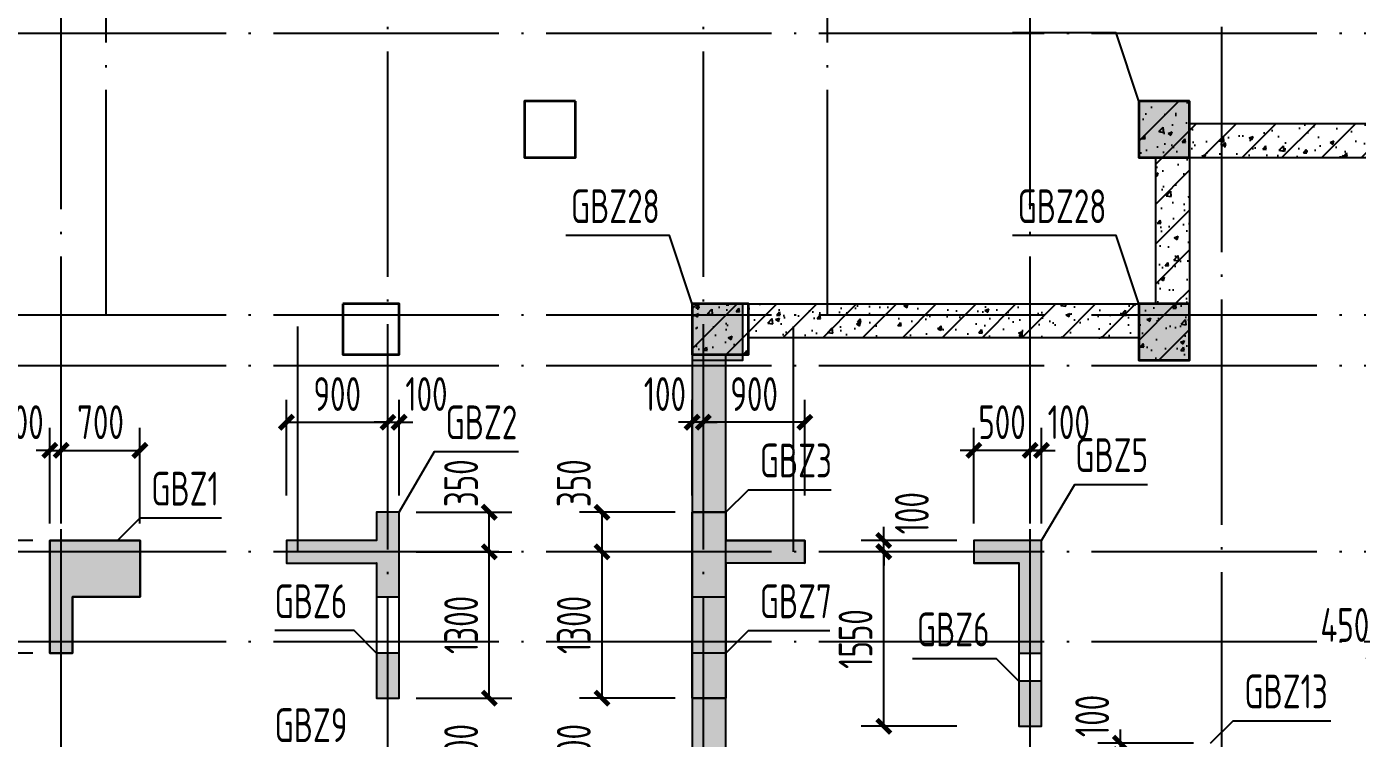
# Model space of a CAD drawing. Extents: x -1712635 to -854203, y -534641 to -21985.
# Drawn here: x -1350826 to -1339017, y -73545 to -67226 of the extents above; entities that cross this region are included whole.
import ezdxf
from ezdxf.enums import TextEntityAlignment as Align

# ---------------------------------------------------------------- set-up
doc = ezdxf.new("R2010")
doc.units = 0
doc.header["$LTSCALE"] = 1000
doc.linetypes.add('DOTE', pattern=[2.42, 2, -0.2, 0.02, -0.2])
doc.layers.get('0').update_dxf_attribs({"linetype": 'CONTINUOUS'})
doc.layers.get('Defpoints').update_dxf_attribs({"linetype": 'CONTINUOUS'})
for name, color, linetype in [('A-DOTE', 10, 'DOTE'), ('COLU_DE_TEXT', 7, 'CONTINUOUS'), ('LABEL', 1, 'CONTINUOUS'), ('S-Q墙填充', 252, 'CONTINUOUS'), ('S-Q墙实线', 6, 'CONTINUOUS'), ('S-Q墙标注', 3, 'CONTINUOUS'), ('S-X详图填充', 252, 'CONTINUOUS'), ('S-X详图实线', 4, 'CONTINUOUS'), ('S-Z柱实线', 6, 'CONTINUOUS')]:
    doc.layers.add(name, color=color, linetype=linetype)
doc.styles.add('TSSD_REIN', font='tssdeng.shx', dxfattribs={"width": 0.7, "height": 300, "bigfont": 'tssdchn.shx'})
doc.styles.add('结构文字', font='zstxt.shx', dxfattribs={"width": 0.7, "bigfont": 'zshz.shx'})
doc.dimstyles.new('STRUCK', dxfattribs={"dimtxt": 400, "dimasz": 121, "dimexe": 200, "dimexo": 150, "dimgap": 115, "dimtad": 1, "dimdec": 0, "dimdsep": 46, "dimtxsty": '结构文字', "dimblk": 'ARCHTICK', "dimcen": 400, "dimclrd": 3, "dimclre": 3, "dimclrt": 7, "dimadec": 0, "dimazin": 0, "dimtfac": 1, "dimtdec": 0, "dimtix": 1, "dimtmove": 2, "dimatfit": 3, "dimldrblk": '_DIMX', "dimfxl": 0, "dimtolj": 1, "dimtzin": 0, "dimarcsym": 0})
pattern_1 = [(50, (-14650.7, 18149.76), (358.63, -31.376), [37.5, -412.5]), (355, (-14650.7, 18149.76), (-69.3757, 376.096), [30, -330]), (100.4514, (-14620.8, 18147.15), (289.2547, 344.7198), [31.87, -350.571]), (46.1842, (-14650.7, 18249.76), (533.6205, -82.7595), [56.25, -618.75]), (96.6356, (-14606.23, 18242.87), (467.331, 487.059), [47.805, -525.8565]), (351.1842, (-14650.7, 18249.76), (467.331, 487.059), [45, -495]), (21, (-14600.7, 18224.76), (298.4535, -201.3094), [37.5, -412.5]), (326, (-14600.7, 18224.76), (121.6577, 362.575), [30, -330]), (71.4514, (-14575.83, 18208), (420.1113, 161.2652), [31.87, -350.571]), (37.5, (-14650.7, 18149.76), (6.07993, 166.4469), [0, -326, 0, -335, 0, -331.25]), (7.5, (-14650.7, 18149.76), (131.5348, 197.2059), [0, -191, 0, -318.5, 0, -126.25]), (327.5, (-14762.2, 18149.76), (266.9112, -11.27744), [0, -125, 0, -390, 0, -517.5]), (317.5, (-14812.2, 18149.76), (291.593, 50.0525), [0, -162.5, 0, -259, 0, -367.5]), (45, (-14650.7, 18149.76), (-176.7767, 176.7767), [])]

# ---------------------------------------------------------------- blocks, each defined once
blk = doc.blocks.new('20210825.16054437')
at = {"layer": 'S-Q墙填充'}
h = blk.add_hatch(dxfattribs=at)
h.set_pattern_fill('ARMORED', color=252, scale=50, style=0)
h.set_pattern_definition(pattern_1)
h.paths.add_polyline_path([(4563, 13400), (4113, 13400), (4113, 12900), (4563, 12900)])
h = blk.add_hatch(dxfattribs=at)
h.set_pattern_fill('ARMORED', color=252, scale=50, style=0)
h.set_pattern_definition(pattern_1)
h.paths.add_polyline_path([(4563, 12900), (9563, 12900), (9563, 13200), (4563, 13200)])
h = blk.add_hatch(dxfattribs=at)
h.set_pattern_fill('ARMORED', color=252, scale=50, style=0)
h.set_pattern_definition(pattern_1)
h.paths.add_polyline_path([(4263, 11600), (4263, 12900), (4563, 12900), (4563, 11600)])
h = blk.add_hatch(dxfattribs=at)
h.set_pattern_fill('ARMORED', color=252, scale=50, style=0)
h.set_pattern_definition(pattern_1)
h.paths.add_polyline_path([(150, 11600), (150, 11150), (650, 11150), (650, 11600)])
h = blk.add_hatch(dxfattribs=at)
h.set_pattern_fill('ARMORED', color=252, scale=50, style=0)
h.set_pattern_definition(pattern_1)
h.paths.add_polyline_path([(650, 11600), (4113, 11600), (4113, 11300), (650, 11300)])
h = blk.add_hatch(dxfattribs=at)
h.set_pattern_fill('ARMORED', color=252, scale=50, style=0)
h.set_pattern_definition(pattern_1)
h.paths.add_polyline_path([(4563, 11600), (4113, 11600), (4113, 11100), (4563, 11100)])
h = blk.add_hatch(dxfattribs=at)
h.set_pattern_fill('ARMORED', color=252, scale=50, style=0)
h.set_pattern_definition(pattern_1)
h.paths.add_polyline_path([(150, 5500), (0, 5500), (0, 200), (1950, 200), (1950, 500), (300, 500), (300, 5200), (450, 5200), (450, 11150), (150, 11150)])
blk = doc.blocks.new('_ArchTick')
at = {"color": 0, "const_width": 0.35}
blk.add_lwpolyline([(-0.5, -0.5), (0.5, 0.5)], dxfattribs=at)
blk = doc.blocks.new('*D541')
at = {"layer": 'Defpoints', "color": 0}
for p in [(-1347620, -70738), (-1348520, -71538), (-1347620, -71538)]:
    blk.add_point(p, dxfattribs=at)
at = {"layer": 'S-Q墙标注', "color": 3, "lineweight": -2}
for p, q in [((-1348520, -71388), (-1348520, -70538)), ((-1347620, -71388), (-1347620, -70538)), ((-1348520, -70738), (-1347620, -70738))]:
    blk.add_line(p, q, dxfattribs=at)
at = {"layer": 'S-Q墙标注', "color": 3, "lineweight": -2, "xscale": 121, "yscale": 121, "zscale": 121, "rotation": 180}
blk.add_blockref('_ArchTick', (-1348520, -70738), dxfattribs=at)
at = {"layer": 'S-Q墙标注', "color": 3, "lineweight": -2, "xscale": 121, "yscale": 121, "zscale": 121}
blk.add_blockref('_ArchTick', (-1347620, -70738), dxfattribs=at)
at = {"layer": 'S-Q墙标注', "color": 7, "insert": (-1348070, -70488), "char_height": 300, "attachment_point": 5, "style": 'TSSD_REIN'}
blk.add_mtext('\\A1;900', dxfattribs=at)
blk = doc.blocks.new('_DIMX')
blk.add_line((-150, 0), (150, 0))
at = {"const_width": 50}
blk.add_lwpolyline([(-70, -70), (70, 70)], dxfattribs=at)
blk = doc.blocks.new('*D542')
at = {"layer": 'Defpoints', "color": 0}
for p in [(-1347520, -70738), (-1347620, -71538), (-1347520, -71538)]:
    blk.add_point(p, dxfattribs=at)
at = {"layer": 'S-Q墙标注', "color": 3, "lineweight": -2}
for p, q in [((-1347620, -71388), (-1347620, -70538)), ((-1347520, -71388), (-1347520, -70538)), ((-1347620, -70738), (-1347741, -70738)), ((-1347620, -70738), (-1347520, -70738)), ((-1347520, -70738), (-1347399, -70738))]:
    blk.add_line(p, q, dxfattribs=at)
at = {"layer": 'S-Q墙标注', "color": 3, "lineweight": -2, "xscale": 121, "yscale": 121, "zscale": 121}
blk.add_blockref('_ArchTick', (-1347620, -70738), dxfattribs=at)
at = {"layer": 'S-Q墙标注', "color": 3, "lineweight": -2, "xscale": 121, "yscale": 121, "zscale": 121, "rotation": 180}
blk.add_blockref('_ArchTick', (-1347520, -70738), dxfattribs=at)
at = {"layer": 'S-Q墙标注', "color": 7, "insert": (-1347278, -70488), "char_height": 300, "attachment_point": 5, "style": 'TSSD_REIN'}
blk.add_mtext('\\A1;100', dxfattribs=at)
blk = doc.blocks.new('*D543')
at = {"layer": 'Defpoints', "color": 0}
for p in [(-1344820, -70738), (-1344820, -71538), (-1343920, -71538)]:
    blk.add_point(p, dxfattribs=at)
at = {"layer": 'S-Q墙标注', "color": 3, "lineweight": -2}
for p, q in [((-1344820, -71388), (-1344820, -70538)), ((-1343920, -71388), (-1343920, -70538)), ((-1343920, -70738), (-1344820, -70738))]:
    blk.add_line(p, q, dxfattribs=at)
at = {"layer": 'S-Q墙标注', "color": 3, "lineweight": -2, "xscale": 121, "yscale": 121, "zscale": 121, "rotation": 180}
blk.add_blockref('_ArchTick', (-1344820, -70738), dxfattribs=at)
at = {"layer": 'S-Q墙标注', "color": 3, "lineweight": -2, "xscale": 121, "yscale": 121, "zscale": 121}
blk.add_blockref('_ArchTick', (-1343920, -70738), dxfattribs=at)
at = {"layer": 'S-Q墙标注', "color": 7, "insert": (-1344370, -70488), "char_height": 300, "attachment_point": 5, "style": 'TSSD_REIN'}
blk.add_mtext('\\A1;900', dxfattribs=at)
blk = doc.blocks.new('*D544')
at = {"layer": 'Defpoints', "color": 0}
for p in [(-1344920, -70738), (-1344920, -71538), (-1344820, -71538)]:
    blk.add_point(p, dxfattribs=at)
at = {"layer": 'S-Q墙标注', "color": 3, "lineweight": -2}
for p, q in [((-1344920, -71388), (-1344920, -70538)), ((-1344820, -71388), (-1344820, -70538)), ((-1344920, -70738), (-1345041, -70738)), ((-1344820, -70738), (-1344920, -70738)), ((-1344820, -70738), (-1344699, -70738))]:
    blk.add_line(p, q, dxfattribs=at)
at = {"layer": 'S-Q墙标注', "color": 3, "lineweight": -2, "xscale": 121, "yscale": 121, "zscale": 121}
blk.add_blockref('_ArchTick', (-1344920, -70738), dxfattribs=at)
at = {"layer": 'S-Q墙标注', "color": 3, "lineweight": -2, "xscale": 121, "yscale": 121, "zscale": 121, "rotation": 180}
blk.add_blockref('_ArchTick', (-1344820, -70738), dxfattribs=at)
at = {"layer": 'S-Q墙标注', "color": 7, "insert": (-1345162, -70488), "char_height": 300, "attachment_point": 5, "style": 'TSSD_REIN'}
blk.add_mtext('\\A1;100', dxfattribs=at)
blk = doc.blocks.new('*D579')
at = {"layer": 'Defpoints', "color": 0}
for p in [(-1347520, -73888), (-1346720, -73888), (-1347520, -74288)]:
    blk.add_point(p, dxfattribs=at)
at = {"layer": 'S-Q墙标注', "color": 3, "lineweight": -2}
for p, q in [((-1347370, -73888), (-1346520, -73888)), ((-1346720, -74288), (-1346720, -73888)), ((-1347370, -74288), (-1346520, -74288))]:
    blk.add_line(p, q, dxfattribs=at)
at = {"layer": 'S-Q墙标注', "color": 3, "lineweight": -2, "xscale": 121, "yscale": 121, "zscale": 121}
for p, rotation in [((-1346720, -73888), 90), ((-1346720, -74288), 270)]:
    blk.add_blockref('_ArchTick', p, dxfattribs=dict(at, rotation=rotation))
at = {"layer": 'S-Q墙标注', "color": 7, "insert": (-1346970, -73630), "char_height": 300, "attachment_point": 5, "rotation": 90, "style": 'TSSD_REIN'}
blk.add_mtext('\\A1;400', dxfattribs=at)
blk = doc.blocks.new('*D582')
at = {"layer": 'Defpoints', "color": 0}
for p in [(-1351420, -71888), (-1350620, -71888), (-1350620, -72788)]:
    blk.add_point(p, dxfattribs=at)
at = {"layer": 'S-Q墙标注', "color": 3, "lineweight": -2}
for p, q in [((-1350770, -71888), (-1351620, -71888)), ((-1351420, -72788), (-1351420, -71888)), ((-1350770, -72788), (-1351620, -72788))]:
    blk.add_line(p, q, dxfattribs=at)
at = {"layer": 'S-Q墙标注', "color": 3, "lineweight": -2, "xscale": 121, "yscale": 121, "zscale": 121}
for p, rotation in [((-1351420, -71888), 90), ((-1351420, -72788), 270)]:
    blk.add_blockref('_ArchTick', p, dxfattribs=dict(at, rotation=rotation))
at = {"layer": 'S-Q墙标注', "color": 7, "insert": (-1351670, -72338), "char_height": 300, "attachment_point": 5, "rotation": 90, "style": 'TSSD_REIN'}
blk.add_mtext('\\A1;900', dxfattribs=at)
blk = doc.blocks.new('*D583')
at = {"layer": 'Defpoints', "color": 0}
for p in [(-1351420, -71788), (-1350620, -71788), (-1350620, -71888)]:
    blk.add_point(p, dxfattribs=at)
at = {"layer": 'S-Q墙标注', "color": 3, "lineweight": -2}
for p, q in [((-1351420, -71788), (-1351420, -71667)), ((-1350770, -71788), (-1351620, -71788)), ((-1351420, -71888), (-1351420, -71788)), ((-1350770, -71888), (-1351620, -71888)), ((-1351420, -71888), (-1351420, -72009))]:
    blk.add_line(p, q, dxfattribs=at)
at = {"layer": 'S-Q墙标注', "color": 3, "lineweight": -2, "xscale": 121, "yscale": 121, "zscale": 121}
for p, rotation in [((-1351420, -71788), 270), ((-1351420, -71888), 90)]:
    blk.add_blockref('_ArchTick', p, dxfattribs=dict(at, rotation=rotation))
at = {"layer": 'S-Q墙标注', "color": 7, "insert": (-1351670, -71546), "char_height": 300, "attachment_point": 5, "rotation": 90, "style": 'TSSD_REIN'}
blk.add_mtext('\\A1;100', dxfattribs=at)
blk = doc.blocks.new('*D584')
at = {"layer": 'Defpoints', "color": 0}
for p in [(-1350520, -70988), (-1350620, -71788), (-1350520, -71788)]:
    blk.add_point(p, dxfattribs=at)
at = {"layer": 'S-Q墙标注', "color": 3, "lineweight": -2}
for p, q in [((-1350620, -71638), (-1350620, -70788)), ((-1350520, -71638), (-1350520, -70788)), ((-1350620, -70988), (-1350741, -70988)), ((-1350620, -70988), (-1350520, -70988)), ((-1350520, -70988), (-1350399, -70988))]:
    blk.add_line(p, q, dxfattribs=at)
at = {"layer": 'S-Q墙标注', "color": 3, "lineweight": -2, "xscale": 121, "yscale": 121, "zscale": 121}
blk.add_blockref('_ArchTick', (-1350620, -70988), dxfattribs=at)
at = {"layer": 'S-Q墙标注', "color": 3, "lineweight": -2, "xscale": 121, "yscale": 121, "zscale": 121, "rotation": 180}
blk.add_blockref('_ArchTick', (-1350520, -70988), dxfattribs=at)
at = {"layer": 'S-Q墙标注', "color": 7, "insert": (-1350862, -70738), "char_height": 300, "attachment_point": 5, "style": 'TSSD_REIN'}
blk.add_mtext('\\A1;100', dxfattribs=at)
blk = doc.blocks.new('*D585')
at = {"layer": 'Defpoints', "color": 0}
for p in [(-1349820, -70988), (-1350520, -71788), (-1349820, -71788)]:
    blk.add_point(p, dxfattribs=at)
at = {"layer": 'S-Q墙标注', "color": 3, "lineweight": -2}
for p, q in [((-1350520, -71638), (-1350520, -70788)), ((-1349820, -71638), (-1349820, -70788)), ((-1350520, -70988), (-1349820, -70988))]:
    blk.add_line(p, q, dxfattribs=at)
at = {"layer": 'S-Q墙标注', "color": 3, "lineweight": -2, "xscale": 121, "yscale": 121, "zscale": 121, "rotation": 180}
blk.add_blockref('_ArchTick', (-1350520, -70988), dxfattribs=at)
at = {"layer": 'S-Q墙标注', "color": 3, "lineweight": -2, "xscale": 121, "yscale": 121, "zscale": 121}
blk.add_blockref('_ArchTick', (-1349820, -70988), dxfattribs=at)
at = {"layer": 'S-Q墙标注', "color": 7, "insert": (-1350170, -70738), "char_height": 300, "attachment_point": 5, "style": 'TSSD_REIN'}
blk.add_mtext('\\A1;700', dxfattribs=at)
blk = doc.blocks.new('*D588')
at = {"layer": 'Defpoints', "color": 0}
for p in [(-1347520, -71888), (-1346720, -71888), (-1347520, -73188)]:
    blk.add_point(p, dxfattribs=at)
at = {"layer": 'S-Q墙标注', "color": 3, "lineweight": -2}
for p, q in [((-1347370, -71888), (-1346520, -71888)), ((-1346720, -73188), (-1346720, -71888)), ((-1347370, -73188), (-1346520, -73188))]:
    blk.add_line(p, q, dxfattribs=at)
at = {"layer": 'S-Q墙标注', "color": 3, "lineweight": -2, "xscale": 121, "yscale": 121, "zscale": 121}
for p, rotation in [((-1346720, -71888), 90), ((-1346720, -73188), 270)]:
    blk.add_blockref('_ArchTick', p, dxfattribs=dict(at, rotation=rotation))
at = {"layer": 'S-Q墙标注', "color": 7, "insert": (-1346970, -72538), "char_height": 300, "attachment_point": 5, "rotation": 90, "style": 'TSSD_REIN'}
blk.add_mtext('\\A1;1300', dxfattribs=at)
blk = doc.blocks.new('*D589')
at = {"layer": 'Defpoints', "color": 0}
for p in [(-1347520, -71538), (-1346720, -71538), (-1347520, -71888)]:
    blk.add_point(p, dxfattribs=at)
at = {"layer": 'S-Q墙标注', "color": 3, "lineweight": -2}
for p, q in [((-1347370, -71538), (-1346520, -71538)), ((-1346720, -71888), (-1346720, -71538)), ((-1347370, -71888), (-1346520, -71888))]:
    blk.add_line(p, q, dxfattribs=at)
at = {"layer": 'S-Q墙标注', "color": 3, "lineweight": -2, "xscale": 121, "yscale": 121, "zscale": 121}
for p, rotation in [((-1346720, -71538), 90), ((-1346720, -71888), 270)]:
    blk.add_blockref('_ArchTick', p, dxfattribs=dict(at, rotation=rotation))
at = {"layer": 'S-Q墙标注', "color": 7, "insert": (-1346970, -71280), "char_height": 300, "attachment_point": 5, "rotation": 90, "style": 'TSSD_REIN'}
blk.add_mtext('\\A1;350', dxfattribs=at)
blk = doc.blocks.new('*D605')
at = {"layer": 'Defpoints', "color": 0}
for p in [(-1338870, -72788), (-1338870, -73588), (-1338420, -73588)]:
    blk.add_point(p, dxfattribs=at)
at = {"layer": 'S-Q墙标注', "color": 3, "lineweight": -2}
for p, q in [((-1338870, -73438), (-1338870, -72588)), ((-1338420, -73438), (-1338420, -72588)), ((-1338420, -72788), (-1338870, -72788))]:
    blk.add_line(p, q, dxfattribs=at)
at = {"layer": 'S-Q墙标注', "color": 3, "lineweight": -2, "xscale": 121, "yscale": 121, "zscale": 121, "rotation": 180}
blk.add_blockref('_ArchTick', (-1338870, -72788), dxfattribs=at)
at = {"layer": 'S-Q墙标注', "color": 3, "lineweight": -2, "xscale": 121, "yscale": 121, "zscale": 121}
blk.add_blockref('_ArchTick', (-1338420, -72788), dxfattribs=at)
at = {"layer": 'S-Q墙标注', "color": 7, "insert": (-1339128, -72538), "char_height": 300, "attachment_point": 5, "style": 'TSSD_REIN'}
blk.add_mtext('\\A1;450', dxfattribs=at)
blk = doc.blocks.new('*D607')
at = {"layer": 'Defpoints', "color": 0}
for p in [(-1341120, -73588), (-1340320, -73588), (-1340320, -73688)]:
    blk.add_point(p, dxfattribs=at)
at = {"layer": 'S-Q墙标注', "color": 3, "lineweight": -2}
for p, q in [((-1341120, -73588), (-1341120, -73467)), ((-1340470, -73588), (-1341320, -73588)), ((-1340470, -73688), (-1341320, -73688)), ((-1341120, -73688), (-1341120, -73588)), ((-1341120, -73688), (-1341120, -73809))]:
    blk.add_line(p, q, dxfattribs=at)
at = {"layer": 'S-Q墙标注', "color": 3, "lineweight": -2, "xscale": 121, "yscale": 121, "zscale": 121}
for p, rotation in [((-1341120, -73588), 270), ((-1341120, -73688), 90)]:
    blk.add_blockref('_ArchTick', p, dxfattribs=dict(at, rotation=rotation))
at = {"layer": 'S-Q墙标注', "color": 7, "insert": (-1341370, -73346), "char_height": 300, "attachment_point": 5, "rotation": 90, "style": 'TSSD_REIN'}
blk.add_mtext('\\A1;100', dxfattribs=at)
blk = doc.blocks.new('*D611')
at = {"layer": 'Defpoints', "color": 0}
for p in [(-1345720, -73888), (-1344920, -73888), (-1344920, -74288)]:
    blk.add_point(p, dxfattribs=at)
at = {"layer": 'S-Q墙标注', "color": 3, "lineweight": -2}
for p, q in [((-1345070, -73888), (-1345920, -73888)), ((-1345720, -74288), (-1345720, -73888)), ((-1345070, -74288), (-1345920, -74288))]:
    blk.add_line(p, q, dxfattribs=at)
at = {"layer": 'S-Q墙标注', "color": 3, "lineweight": -2, "xscale": 121, "yscale": 121, "zscale": 121}
for p, rotation in [((-1345720, -73888), 90), ((-1345720, -74288), 270)]:
    blk.add_blockref('_ArchTick', p, dxfattribs=dict(at, rotation=rotation))
at = {"layer": 'S-Q墙标注', "color": 7, "insert": (-1345970, -73630), "char_height": 300, "attachment_point": 5, "rotation": 90, "style": 'TSSD_REIN'}
blk.add_mtext('\\A1;400', dxfattribs=at)
blk = doc.blocks.new('*D614')
at = {"layer": 'Defpoints', "color": 0}
for p in [(-1343220, -71888), (-1342420, -71888), (-1342420, -73438)]:
    blk.add_point(p, dxfattribs=at)
at = {"layer": 'S-Q墙标注', "color": 3, "lineweight": -2}
for p, q in [((-1342570, -71888), (-1343420, -71888)), ((-1343220, -73438), (-1343220, -71888)), ((-1342570, -73438), (-1343420, -73438))]:
    blk.add_line(p, q, dxfattribs=at)
at = {"layer": 'S-Q墙标注', "color": 3, "lineweight": -2, "xscale": 121, "yscale": 121, "zscale": 121}
for p, rotation in [((-1343220, -71888), 90), ((-1343220, -73438), 270)]:
    blk.add_blockref('_ArchTick', p, dxfattribs=dict(at, rotation=rotation))
at = {"layer": 'S-Q墙标注', "color": 7, "insert": (-1343470, -72663), "char_height": 300, "attachment_point": 5, "rotation": 90, "style": 'TSSD_REIN'}
blk.add_mtext('\\A1;1550', dxfattribs=at)
blk = doc.blocks.new('*D615')
at = {"layer": 'Defpoints', "color": 0}
for p in [(-1343220, -71788), (-1342420, -71788), (-1342420, -71888)]:
    blk.add_point(p, dxfattribs=at)
at = {"layer": 'S-Q墙标注', "color": 3, "lineweight": -2}
for p, q in [((-1343220, -71788), (-1343220, -71667)), ((-1342570, -71788), (-1343420, -71788)), ((-1343220, -71888), (-1343220, -71788)), ((-1342570, -71888), (-1343420, -71888)), ((-1343220, -71888), (-1343220, -72009))]:
    blk.add_line(p, q, dxfattribs=at)
at = {"layer": 'S-Q墙标注', "color": 3, "lineweight": -2, "xscale": 121, "yscale": 121, "zscale": 121}
for p, rotation in [((-1343220, -71788), 270), ((-1343220, -71888), 90)]:
    blk.add_blockref('_ArchTick', p, dxfattribs=dict(at, rotation=rotation))
at = {"layer": 'S-Q墙标注', "color": 7, "insert": (-1342970, -71546), "char_height": 300, "attachment_point": 5, "rotation": 90, "style": 'TSSD_REIN'}
blk.add_mtext('\\A1;100', dxfattribs=at)
blk = doc.blocks.new('*D616')
at = {"layer": 'Defpoints', "color": 0}
for p in [(-1341920, -70988), (-1341920, -71788), (-1341820, -71788)]:
    blk.add_point(p, dxfattribs=at)
at = {"layer": 'S-Q墙标注', "color": 3, "lineweight": -2}
for p, q in [((-1341920, -71638), (-1341920, -70788)), ((-1341820, -71638), (-1341820, -70788)), ((-1341920, -70988), (-1342041, -70988)), ((-1341820, -70988), (-1341920, -70988)), ((-1341820, -70988), (-1341699, -70988))]:
    blk.add_line(p, q, dxfattribs=at)
at = {"layer": 'S-Q墙标注', "color": 3, "lineweight": -2, "xscale": 121, "yscale": 121, "zscale": 121}
blk.add_blockref('_ArchTick', (-1341920, -70988), dxfattribs=at)
at = {"layer": 'S-Q墙标注', "color": 3, "lineweight": -2, "xscale": 121, "yscale": 121, "zscale": 121, "rotation": 180}
blk.add_blockref('_ArchTick', (-1341820, -70988), dxfattribs=at)
at = {"layer": 'S-Q墙标注', "color": 7, "insert": (-1341578, -70738), "char_height": 300, "attachment_point": 5, "style": 'TSSD_REIN'}
blk.add_mtext('\\A1;100', dxfattribs=at)
blk = doc.blocks.new('*D617')
at = {"layer": 'Defpoints', "color": 0}
for p in [(-1342420, -70988), (-1342420, -71788), (-1341920, -71788)]:
    blk.add_point(p, dxfattribs=at)
at = {"layer": 'S-Q墙标注', "color": 3, "lineweight": -2}
for p, q in [((-1342420, -71638), (-1342420, -70788)), ((-1341920, -71638), (-1341920, -70788)), ((-1342420, -70988), (-1342541, -70988)), ((-1341920, -70988), (-1342420, -70988)), ((-1341920, -70988), (-1341799, -70988))]:
    blk.add_line(p, q, dxfattribs=at)
at = {"layer": 'S-Q墙标注', "color": 3, "lineweight": -2, "xscale": 121, "yscale": 121, "zscale": 121}
blk.add_blockref('_ArchTick', (-1342420, -70988), dxfattribs=at)
at = {"layer": 'S-Q墙标注', "color": 3, "lineweight": -2, "xscale": 121, "yscale": 121, "zscale": 121, "rotation": 180}
blk.add_blockref('_ArchTick', (-1341920, -70988), dxfattribs=at)
at = {"layer": 'S-Q墙标注', "color": 7, "insert": (-1342170, -70738), "char_height": 300, "attachment_point": 5, "style": 'TSSD_REIN'}
blk.add_mtext('\\A1;500', dxfattribs=at)
blk = doc.blocks.new('*D620')
at = {"layer": 'Defpoints', "color": 0}
for p in [(-1345720, -71888), (-1344920, -71888), (-1344920, -73188)]:
    blk.add_point(p, dxfattribs=at)
at = {"layer": 'S-Q墙标注', "color": 3, "lineweight": -2}
for p, q in [((-1345070, -71888), (-1345920, -71888)), ((-1345720, -73188), (-1345720, -71888)), ((-1345070, -73188), (-1345920, -73188))]:
    blk.add_line(p, q, dxfattribs=at)
at = {"layer": 'S-Q墙标注', "color": 3, "lineweight": -2, "xscale": 121, "yscale": 121, "zscale": 121}
for p, rotation in [((-1345720, -71888), 90), ((-1345720, -73188), 270)]:
    blk.add_blockref('_ArchTick', p, dxfattribs=dict(at, rotation=rotation))
at = {"layer": 'S-Q墙标注', "color": 7, "insert": (-1345970, -72538), "char_height": 300, "attachment_point": 5, "rotation": 90, "style": 'TSSD_REIN'}
blk.add_mtext('\\A1;1300', dxfattribs=at)
blk = doc.blocks.new('*D621')
at = {"layer": 'Defpoints', "color": 0}
for p in [(-1345720, -71538), (-1344920, -71538), (-1344920, -71888)]:
    blk.add_point(p, dxfattribs=at)
at = {"layer": 'S-Q墙标注', "color": 3, "lineweight": -2}
for p, q in [((-1345070, -71538), (-1345920, -71538)), ((-1345720, -71888), (-1345720, -71538)), ((-1345070, -71888), (-1345920, -71888))]:
    blk.add_line(p, q, dxfattribs=at)
at = {"layer": 'S-Q墙标注', "color": 3, "lineweight": -2, "xscale": 121, "yscale": 121, "zscale": 121}
for p, rotation in [((-1345720, -71538), 90), ((-1345720, -71888), 270)]:
    blk.add_blockref('_ArchTick', p, dxfattribs=dict(at, rotation=rotation))
at = {"layer": 'S-Q墙标注', "color": 7, "insert": (-1345970, -71280), "char_height": 300, "attachment_point": 5, "rotation": 90, "style": 'TSSD_REIN'}
blk.add_mtext('\\A1;350', dxfattribs=at)
blk = doc.blocks.new('20210825.17464595')
at = {"layer": 'A-DOTE'}
for p, q in [((12800, 14700), (12800, 22300)), ((13200, 18600), (13200, 22300)), ((15700, 14100.3), (15700, 22300)), ((18500, 14100.3), (18500, 22300)), ((19600, 18600), (19600, 22300)), ((21400, 14700), (21400, 22300)), ((23100, 11900), (23100, 22300)), ((57823.9, 21100), (3600, 21100)), ((57823.9, 18600), (3600, 18600)), ((14900, 16500), (14900, 18600)), ((19300, 16500), (19300, 18600)), ((57823.9, 18150), (3600, 18150)), ((57823.9, 16500), (3600, 16500)), ((57823.9, 15700), (3600, 15700))]:
    blk.add_line(p, q, dxfattribs=at)

msp = doc.modelspace()

# ---------------------------------------------------------------- hatches: boundary and pattern name
at = {"layer": 'S-X详图填充'}
h = msp.add_hatch(color=256, dxfattribs=at)
h.dxf.hatch_style = 1
h.paths.add_polyline_path([(-1340956.3, -68387.99), (-1340806.29, -68387.99), (-1340506.38, -68387.99), (-1340506.38, -67888), (-1340956.29, -67888)])
h = msp.add_hatch(color=256, dxfattribs=at)
h.dxf.hatch_style = 1
h.paths.add_polyline_path([(-1344920.31, -70188), (-1344770.31, -70188), (-1344470.4, -70188), (-1344470.4, -69688), (-1344920.31, -69688)])
h = msp.add_hatch(color=256, dxfattribs=at)
h.dxf.hatch_style = 1
h.paths.add_polyline_path([(-1340956.38, -70188), (-1340806.38, -70188), (-1340506.46, -70188), (-1340506.46, -69688), (-1340956.38, -69688)])
h = msp.add_hatch(color=256, dxfattribs=at)
h.dxf.hatch_style = 1
h.paths.add_polyline_path([(-1347519.65, -71537.99), (-1347719.65, -71537.99), (-1347719.65, -71787.99), (-1348519.65, -71788.01), (-1348519.65, -71988.01), (-1347719.65, -71987.99), (-1347719.65, -72287.99), (-1347519.65, -72287.99)])
h = msp.add_hatch(color=256, dxfattribs=at)
h.dxf.hatch_style = 1
h.paths.add_polyline_path([(-1344919.65, -72287.99), (-1344619.67, -72287.99), (-1344619.65, -71987.99), (-1343919.65, -71988.01), (-1343919.65, -71788.01), (-1344619.67, -71787.96), (-1344619.67, -71537.96), (-1344919.65, -71537.99)])
h = msp.add_hatch(color=256, dxfattribs=at)
h.dxf.hatch_style = 1
h.paths.add_polyline_path([(-1350419.57, -72287.99), (-1349819.62, -72288.01), (-1349819.7, -71788.01), (-1350619.65, -71787.99), (-1350619.65, -72787.99), (-1350419.65, -72787.99)])
h = msp.add_hatch(color=256, dxfattribs=at)
h.dxf.hatch_style = 1
h.paths.add_polyline_path([(-1342019.65, -72787.99), (-1341819.65, -72787.99), (-1341819.65, -71787.99), (-1342419.57, -71787.99), (-1342419.57, -71987.99), (-1342019.65, -71987.99)])
h = msp.add_hatch(color=256, dxfattribs=at)
h.dxf.hatch_style = 1
h.paths.add_polyline_path([(-1347519.65, -72787.99), (-1347719.65, -72787.99), (-1347719.65, -73187.99), (-1347519.65, -73187.99)])
h = msp.add_hatch(color=256, dxfattribs=at)
h.dxf.hatch_style = 1
h.paths.add_polyline_path([(-1344619.67, -72787.99), (-1344919.65, -72787.99), (-1344919.65, -73187.99), (-1344619.65, -73187.99)])
h = msp.add_hatch(color=256, dxfattribs=at)
h.dxf.hatch_style = 1
h.paths.add_polyline_path([(-1341819.65, -73037.99), (-1342019.65, -73037.99), (-1342019.65, -73437.99), (-1341819.65, -73437.99)])

# ---------------------------------------------------------------- linework, layer by layer
at = {"layer": 'LABEL', "color": 6}
for points in [[(-1340956.21, -67888), (-1341156.21, -67281.07), (-1342078.2, -67281.07)], [(-1344920.22, -69688), (-1345120.22, -69081.07), (-1346042.21, -69081.07)], [(-1340956.29, -69688), (-1341156.29, -69081.07), (-1342078.28, -69081.07)], [(-1347519.65, -71537.99), (-1347207.79, -70999.61), (-1346461.51, -70999.61)], [(-1341819.65, -71787.99), (-1341523.03, -71290.19), (-1340878.99, -71290.19)], [(-1344619.69, -71537.99), (-1344419.69, -71337.99), (-1343687.42, -71337.99)], [(-1350019.65, -71787.99), (-1349819.65, -71587.99), (-1349096.74, -71587.99)], [(-1347719.65, -72787.99), (-1347919.65, -72587.99), (-1348623.9, -72587.99)], [(-1344619.65, -72787.99), (-1344419.65, -72587.99), (-1343697.66, -72587.99)], [(-1342019.65, -73037.99), (-1342219.65, -72837.99), (-1342964.61, -72837.99)], [(-1340319.65, -73587.99), (-1340119.65, -73387.99), (-1339253.25, -73387.99)]]:
    msp.add_lwpolyline(points, dxfattribs=at)
at = {"layer": 'S-Q墙实线'}
msp.add_lwpolyline([(-1340506.38, -68388), (-1335506.38, -68388), (-1335506.38, -68088), (-1340506.38, -68088), (-1340506.38, -68388)], dxfattribs=at)
at = {"layer": 'S-Q墙实线', "linetype": 'ByBlock'}
for points in [[(-1340806.38, -69688), (-1340806.38, -68388), (-1340506.38, -68388), (-1340506.38, -69688)], [(-1344419.65, -69688), (-1340956.38, -69688), (-1340956.38, -69988), (-1344419.65, -69988)]]:
    msp.add_lwpolyline(points, close=True, dxfattribs=at)
msp.add_lwpolyline([(-1344919.65, -75787.99), (-1345069.65, -75787.99), (-1345069.65, -81088), (-1343119.65, -81088), (-1343119.65, -80788), (-1344769.65, -80788), (-1344769.65, -76087.99), (-1344619.65, -76087.99), (-1344619.65, -70138), (-1344919.65, -70138), (-1344919.65, -75787.99)], dxfattribs=at)
at = {"layer": 'S-Q墙实线'}
for points in [[(-1347719.65, -73188.01), (-1347519.65, -73188.01), (-1347519.65, -71538.01), (-1347719.65, -71538.01), (-1347719.65, -71788.01), (-1348519.65, -71788.01), (-1348519.65, -71988.01), (-1347719.65, -71988.01)], [(-1344619.65, -73188.01), (-1344919.65, -73188.01), (-1344919.65, -71538.01), (-1344619.65, -71538.01), (-1344619.65, -71788.01), (-1343919.65, -71788.01), (-1343919.65, -71988.01), (-1344619.65, -71988.01)], [(-1350619.65, -71788.01), (-1349819.66, -71788.01), (-1349819.66, -72288.01), (-1350419.65, -72288.01), (-1350419.65, -72788.01), (-1350619.65, -72788.01)], [(-1341819.65, -71788.01), (-1342419.65, -71788.01), (-1342419.65, -71988.01), (-1342019.65, -71988.01), (-1342019.65, -73438.01), (-1341819.65, -73438.01)]]:
    msp.add_lwpolyline(points, close=True, dxfattribs=at)
at = {"layer": 'S-X详图实线'}
for points in [[(-1340956.3, -68387.99), (-1340806.29, -68387.99), (-1340506.38, -68387.99), (-1340506.38, -67888), (-1340956.29, -67887.99), (-1340956.3, -68387.99)], [(-1344920.31, -70188), (-1344770.31, -70188), (-1344470.4, -70188), (-1344470.4, -69688), (-1344920.31, -69688), (-1344920.31, -70188)], [(-1340956.38, -70188), (-1340806.38, -70188), (-1340506.46, -70188), (-1340506.46, -69688), (-1340956.38, -69688), (-1340956.38, -70188)], [(-1347719.65, -72287.99), (-1347519.65, -72287.99), (-1347519.65, -71537.99), (-1347719.65, -71537.99), (-1347719.65, -71787.99), (-1348519.65, -71788.01), (-1348519.65, -71988.01), (-1347719.65, -71987.99), (-1347719.65, -72287.99)], [(-1344919.65, -72287.99), (-1344619.67, -72287.99), (-1344619.65, -71987.99), (-1343919.65, -71988.01), (-1343919.65, -71788.01), (-1344619.67, -71787.96), (-1344619.67, -71537.96), (-1344919.65, -71537.99), (-1344919.65, -72287.99)], [(-1350419.57, -72287.99), (-1349819.62, -72288.01), (-1349819.7, -71788.01), (-1350619.65, -71787.99), (-1350619.65, -72787.99), (-1350419.65, -72787.99), (-1350419.57, -72287.99)], [(-1342019.65, -72787.99), (-1341819.65, -72787.99), (-1341819.65, -71787.99), (-1342419.57, -71787.99), (-1342419.57, -71987.99), (-1342019.65, -71987.99), (-1342019.65, -72787.99)], [(-1347519.65, -72787.99), (-1347719.65, -72787.99), (-1347719.65, -73187.99), (-1347519.65, -73187.99), (-1347519.65, -72787.99)], [(-1344619.67, -72787.99), (-1344919.65, -72787.99), (-1344919.65, -73187.99), (-1344619.65, -73187.99), (-1344619.67, -72787.99)], [(-1341819.65, -73037.99), (-1342019.65, -73037.99), (-1342019.65, -73437.99), (-1341819.65, -73437.99), (-1341819.65, -73037.99)]]:
    msp.add_lwpolyline(points, close=True, dxfattribs=at)
at = {"layer": 'S-Z柱实线', "lineweight": 35}
for points in [[(-1345956.38, -67888), (-1346406.38, -67888), (-1346406.38, -68388), (-1345956.38, -68388)], [(-1340506.38, -67888), (-1340956.38, -67888), (-1340956.38, -68388), (-1340506.38, -68388)], [(-1348019.65, -69688), (-1348019.65, -70138), (-1347519.65, -70138), (-1347519.65, -69688)], [(-1344919.65, -69688), (-1344919.65, -70138), (-1344419.65, -70138), (-1344419.65, -69688)], [(-1340506.38, -69688), (-1340956.38, -69688), (-1340956.38, -70188), (-1340506.38, -70188)]]:
    msp.add_lwpolyline(points, close=True, dxfattribs=at)

# ---------------------------------------------------------------- block references
at = {"layer": 'A-DOTE', "color": 2}
msp.add_blockref('20210825.17464595', (-1363319.65, -88388.04), dxfattribs=at)
at = {"layer": 'S-Q墙填充', "color": 2}
msp.add_blockref('20210825.16054437', (-1345069.65, -81288), dxfattribs=at)

# ---------------------------------------------------------------- texts
at = {"layer": 'COLU_DE_TEXT', "color": 7, "style": 'TSSD_REIN', "width": 0.7}
for s, p in [('GBZ28', (-1345995.61, -69061.07)), ('GBZ28', (-1342031.67, -69061.07)), ('GBZ2', (-1347107.79, -70979.61)), ('GBZ3', (-1344319.69, -71317.99)), ('GBZ5', (-1341519.65, -71270.19)), ('GBZ1', (-1349719.65, -71567.99)), ('GBZ6', (-1348625.42, -72567.99)), ('GBZ7', (-1344319.65, -72567.99)), ('GBZ6', (-1342925.42, -72817.99)), ('GBZ13', (-1340019.65, -73367.99)), ('GBZ9', (-1348625.42, -73667.73))]:
    msp.add_text(s, height=300, dxfattribs=at).set_placement(p, align=Align.BOTTOM_LEFT)

# ---------------------------------------------------------------- dimensions: what is measured, and where the dimension line sits
at = {"layer": 'S-Q墙标注'}
for base, p1, p2, picture, middle in [((-1347619.66, -70737.99), (-1348519.78, -71537.99), (-1347619.66, -71537.99), '*D541', (-1348069.72, -70487.99)), ((-1349819.7, -70987.99), (-1350519.65, -71787.99), (-1349819.7, -71787.96), '*D585', (-1350169.68, -70737.99))]:
    dim = msp.add_linear_dim(base=base, p1=p1, p2=p2, dimstyle='STRUCK', override={"dimtxt": 300, "dimgap": 100, "dimtxsty": 'TSSD_REIN'}, dxfattribs=at)
    dim.commit()
    dim.dimension.update_dxf_attribs({"geometry": picture, "text_midpoint": middle})
for base, p1, p2, picture, middle in [((-1347519.65, -70737.99), (-1347619.66, -71537.99), (-1347519.65, -71537.99), '*D542', (-1347277.73, -70487.99)), ((-1350519.65, -70987.99), (-1350619.65, -71787.99), (-1350519.65, -71787.99), '*D584', (-1350861.58, -70737.99))]:
    dim = msp.add_linear_dim(base=base, p1=p1, p2=p2, dimstyle='STRUCK', override={"dimtxt": 300, "dimgap": 100, "dimtxsty": 'TSSD_REIN'}, dxfattribs=at)
    dim.commit()
    dim.dimension.update_dxf_attribs({"geometry": picture, "text_midpoint": middle, "dimtype": 160})
for base, p1, p2, angle, picture, middle in [((-1344919.65, -70737.99), (-1344819.64, -71537.99), (-1344919.65, -71537.99), 180, '*D544', (-1345161.57, -70487.99)), ((-1341919.65, -70987.99), (-1341819.65, -71787.99), (-1341919.65, -71787.99), 180, '*D616', (-1341577.73, -70737.99)), ((-1346719.65, -71537.99), (-1347519.65, -71887.99), (-1347519.65, -71537.99), 90, '*D589', (-1346969.65, -71279.92)), ((-1345719.65, -71537.99), (-1344919.65, -71887.99), (-1344919.65, -71537.99), 90, '*D621', (-1345969.65, -71279.92)), ((-1351419.65, -71787.99), (-1350619.65, -71887.99), (-1350619.65, -71787.99), 90, '*D583', (-1351669.65, -71546.07)), ((-1343219.57, -71787.99), (-1342419.57, -71887.99), (-1342419.57, -71787.99), 90, '*D615', (-1342969.57, -71546.07)), ((-1338869.66, -72787.99), (-1338419.65, -73587.99), (-1338869.66, -73587.99), 180, '*D605', (-1339127.74, -72537.99)), ((-1341119.66, -73587.99), (-1340319.66, -73687.99), (-1340319.66, -73587.99), 90, '*D607', (-1341369.66, -73346.07)), ((-1346719.65, -73887.73), (-1347519.65, -74287.72), (-1347519.65, -73887.73), 90, '*D579', (-1346969.65, -73629.65)), ((-1345719.65, -73887.73), (-1344919.65, -74287.72), (-1344919.65, -73887.73), 90, '*D611', (-1345969.65, -73629.65))]:
    dim = msp.add_linear_dim(base=base, p1=p1, p2=p2, angle=angle, dimstyle='STRUCK', override={"dimtxt": 300, "dimgap": 100, "dimtxsty": 'TSSD_REIN'}, dxfattribs=at)
    dim.commit()
    dim.dimension.update_dxf_attribs({"geometry": picture, "text_midpoint": middle, "dimtype": 160})
for base, p1, p2, angle, picture, middle in [((-1344819.64, -70737.99), (-1343919.53, -71537.99), (-1344819.64, -71537.99), 180, '*D543', (-1344369.58, -70487.99)), ((-1342419.57, -70987.99), (-1341919.65, -71787.99), (-1342419.57, -71787.99), 180, '*D617', (-1342169.61, -70737.99)), ((-1351419.65, -71887.99), (-1350619.65, -72787.99), (-1350619.65, -71887.99), 90, '*D582', (-1351669.65, -72337.99)), ((-1346719.65, -71887.99), (-1347519.65, -73187.99), (-1347519.65, -71887.99), 90, '*D588', (-1346969.65, -72537.99)), ((-1345719.65, -71887.99), (-1344919.65, -73187.99), (-1344919.65, -71887.99), 90, '*D620', (-1345969.65, -72537.99)), ((-1343219.57, -71887.99), (-1342419.57, -73437.99), (-1342419.57, -71887.99), 90, '*D614', (-1343469.57, -72662.99))]:
    dim = msp.add_linear_dim(base=base, p1=p1, p2=p2, angle=angle, dimstyle='STRUCK', override={"dimtxt": 300, "dimgap": 100, "dimtxsty": 'TSSD_REIN'}, dxfattribs=at)
    dim.commit()
    dim.dimension.update_dxf_attribs({"geometry": picture, "text_midpoint": middle})

doc.saveas('drawing.dxf')
